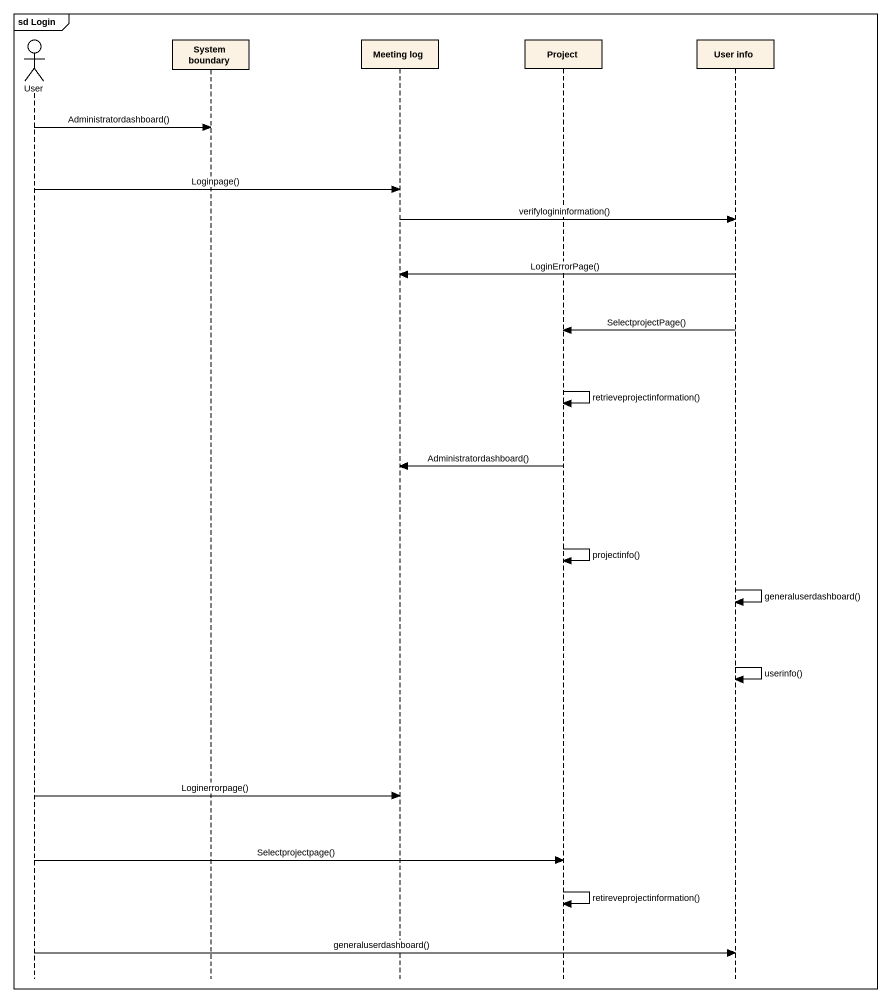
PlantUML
@startuml
mainframe sd Login
hide footbox
actor User
participant "System boundary" as System_boundary
participant "Meeting log" as Meeting_log
participant Project
participant "User info" as User_info

User -> System_boundary : Administratordashboard()
User -> Meeting_log : Loginpage()
Meeting_log -> User_info : verifylogininformation()
User_info -> Meeting_log : LoginErrorPage()
User_info -> Project : SelectprojectPage()
Project -> Project : retrieveprojectinformation()
Project -> Meeting_log : Administratordashboard()
Project -> Project : projectinfo()
User_info -> User_info : generaluserdashboard()
User_info -> User_info : userinfo()
User -> Meeting_log : Loginerrorpage()
User -> Project : Selectprojectpage()
Project -> Project : retireveprojectinformation()
User -> User_info : generaluserdashboard()
@enduml
